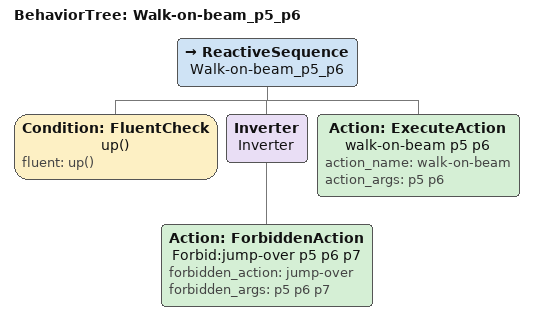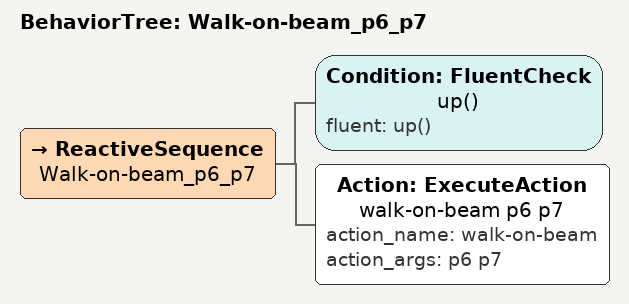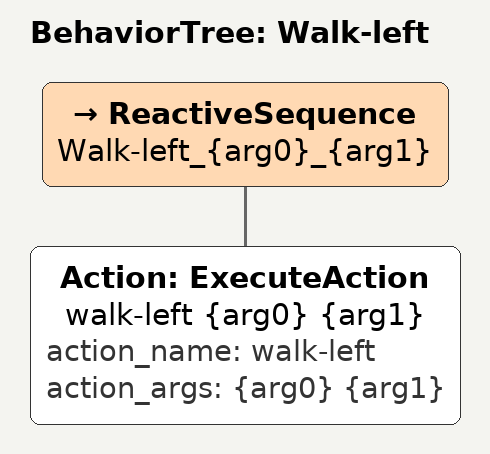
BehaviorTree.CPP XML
<BehaviorTree ID="Walk-on-beam_p5_p6">
  <ReactiveSequence name="Walk-on-beam_p5_p6">
    <Condition ID="FluentCheck" name="up()" fluent="up()"/>
    <Inverter name="Inverter">
      <Action ID="ForbiddenAction" name="Forbid:jump-over p5 p6 p7" forbidden_action="jump-over" forbidden_args="p5 p6 p7"/>
    </Inverter>
    <Action ID="ExecuteAction" name="walk-on-beam p5 p6" action_name="walk-on-beam" action_args="p5 p6"/>
  </ReactiveSequence>
</BehaviorTree>

<BehaviorTree ID="Walk-on-beam_p6_p7">
  <ReactiveSequence name="Walk-on-beam_p6_p7">
    <Condition ID="FluentCheck" name="up()" fluent="up()"/>
    <Action ID="ExecuteAction" name="walk-on-beam p6 p7" action_name="walk-on-beam" action_args="p6 p7"/>
  </ReactiveSequence>
</BehaviorTree>

<BehaviorTree ID="Walk-left">
  <ReactiveSequence name="Walk-left_{arg0}_{arg1}">
    <Action ID="ExecuteAction" name="walk-left {arg0} {arg1}" action_name="walk-left" action_args="{arg0} {arg1}"/>
  </ReactiveSequence>
</BehaviorTree>
